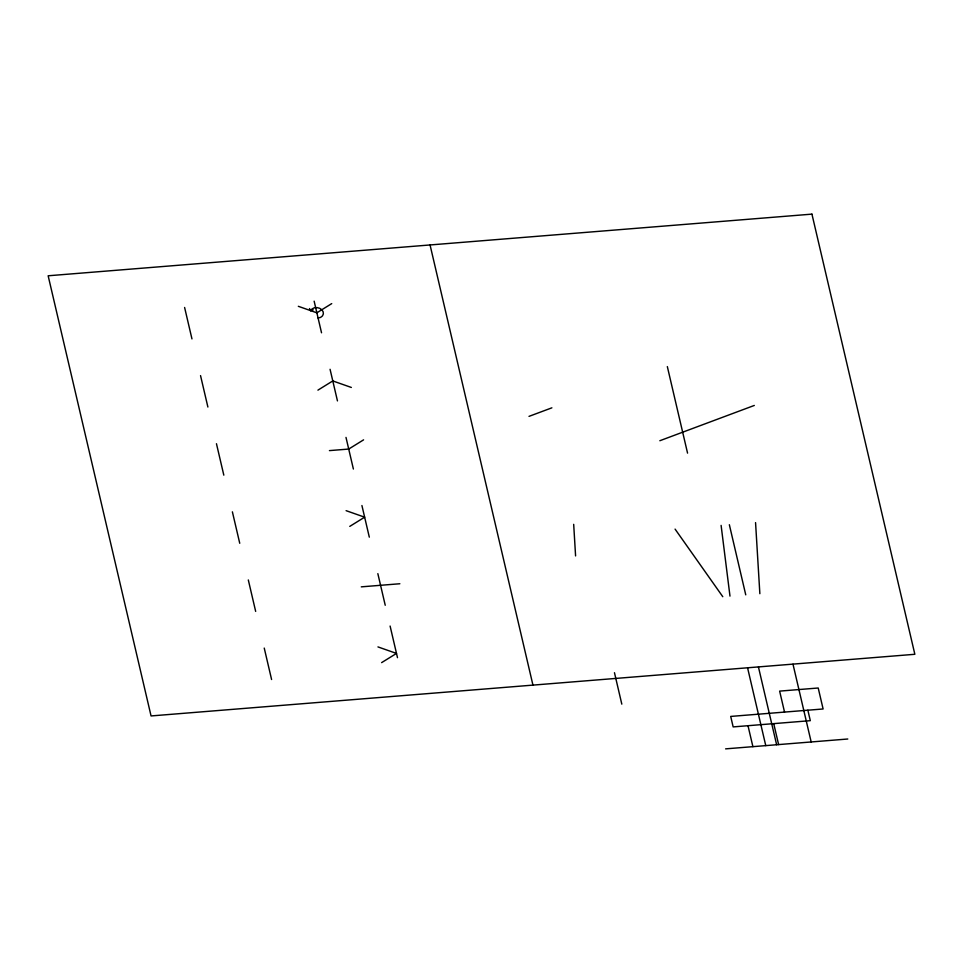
<?xml version="1.0" encoding="UTF-8"?>
<svg xmlns="http://www.w3.org/2000/svg" width="963" height="963" viewBox="0 0 963 963"><rect width="100%" height="100%" fill="white"/><g stroke="black" fill="none" stroke-linecap="round" stroke-linejoin="round"><path stroke-width="1.44" d="M331.729 303.61L316.863 312.819L298.325 306.306M317.922 390.147L332.789 380.939L351.339 387.451M363.581 439.85L348.714 449.059L329.43 450.612M349.774 526.388L364.64 517.179L346.102 510.667M381.625 662.628L396.491 653.42L377.953 646.907M529 416.365L551.883 407.831M659.836 440.729L754.306 405.447M309.472 308.533L310.688 310.652L313.216 309.845M361.281 586.852L399.862 583.747M725.608 748.865L847.789 739.006M675.075 529.108L722.78 596.699M807.861 710.2L810.304 720.673L733.156 726.909L730.7 716.424L823.112 708.973L818.213 688.003L779.633 691.121L784.532 712.078M792.994 664.205L811.171 741.967M729.352 524.727L745.747 594.845M773.722 723.634L778.622 744.592M758.447 666.998L776.635 744.748M747.589 667.877L765.766 745.627M667.335 366.59L687.558 453.128M747.998 725.705L752.897 746.662M614.466 672.704L621.809 704.146M430.052 244.951L532.948 685.114M314.143 301.166L321.534 332.789M330.068 369.286L337.459 400.909M345.994 437.407L353.385 469.029M361.919 505.527L369.311 537.149M377.845 573.647L385.236 605.27M390.099 626.046L397.49 657.669M184.607 307.474L191.962 338.916M200.533 375.594L207.888 407.036M216.458 443.714L223.813 475.156M232.384 511.835L239.739 543.276M248.31 579.955L255.664 611.397M264.235 648.075L271.59 679.517M721.106 525.389L729.978 596.109M755.558 522.608L759.855 593.702M573.683 524.341L575.585 555.916M310.688 310.652A6.597 5.212 11.1 0 1 321.823 309.749A6.597 5.212 11.1 0 1 318.091 318.055M811.941 214.135L48.15 275.779L151.059 715.942L914.85 654.286L811.941 214.135"/></g></svg>
